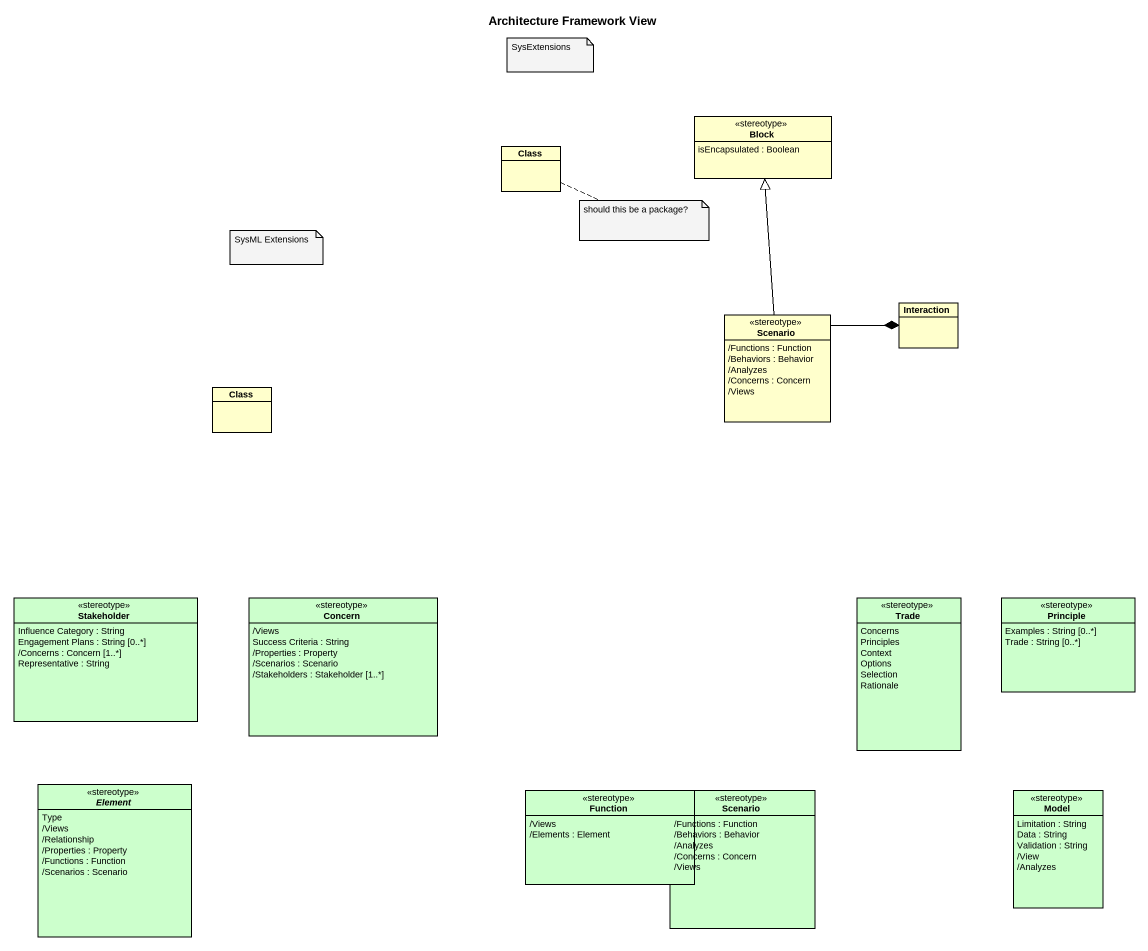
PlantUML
@startuml
title Architecture Framework View
hide circle
hide empty members
class Block <<stereotype>> {
  isEncapsulated : Boolean
}
class "Class" as Class_
class Scenario <<stereotype>> {
  /Functions : Function
  /Behaviors : Behavior
  /Analyzes
  /Concerns : Concern
  /Views
}
class Interaction
class "Class" as Class__2
class Stakeholder <<stereotype>> #CCFFCC {
  Influence Category : String
  Engagement Plans : String [0..*]
  /Concerns : Concern [1..*]
  Representative : String
}
class Concern <<stereotype>> #CCFFCC {
  /Views
  Success Criteria : String
  /Properties : Property
  /Scenarios : Scenario
  /Stakeholders : Stakeholder [1..*]
}
class Trade <<stereotype>> #CCFFCC {
  Concerns
  Principles
  Context
  Options
  Selection
  Rationale
}
class Principle <<stereotype>> #CCFFCC {
  Examples : String [0..*]
  Trade : String [0..*]
}
abstract class Element <<stereotype>> #CCFFCC {
  Type
  /Views
  /Relationship
  /Properties : Property
  /Functions : Function
  /Scenarios : Scenario
}
class Function <<stereotype>> #CCFFCC {
  /Views
  /Elements : Element
}
class "Scenario" as Scenario_2 <<stereotype>> #CCFFCC {
  /Functions : Function
  /Behaviors : Behavior
  /Analyzes
  /Concerns : Concern
  /Views
}
class Model <<stereotype>> #CCFFCC {
  Limitation : String
  Data : String
  Validation : String
  /View
  /Analyzes
}
Scenario -up-|> Block
Scenario -right-* Interaction
note as N1
  SysExtensions
end note
note right of Class_ : should this be a package?
note as N3
  SysML Extensions
end note
@enduml
